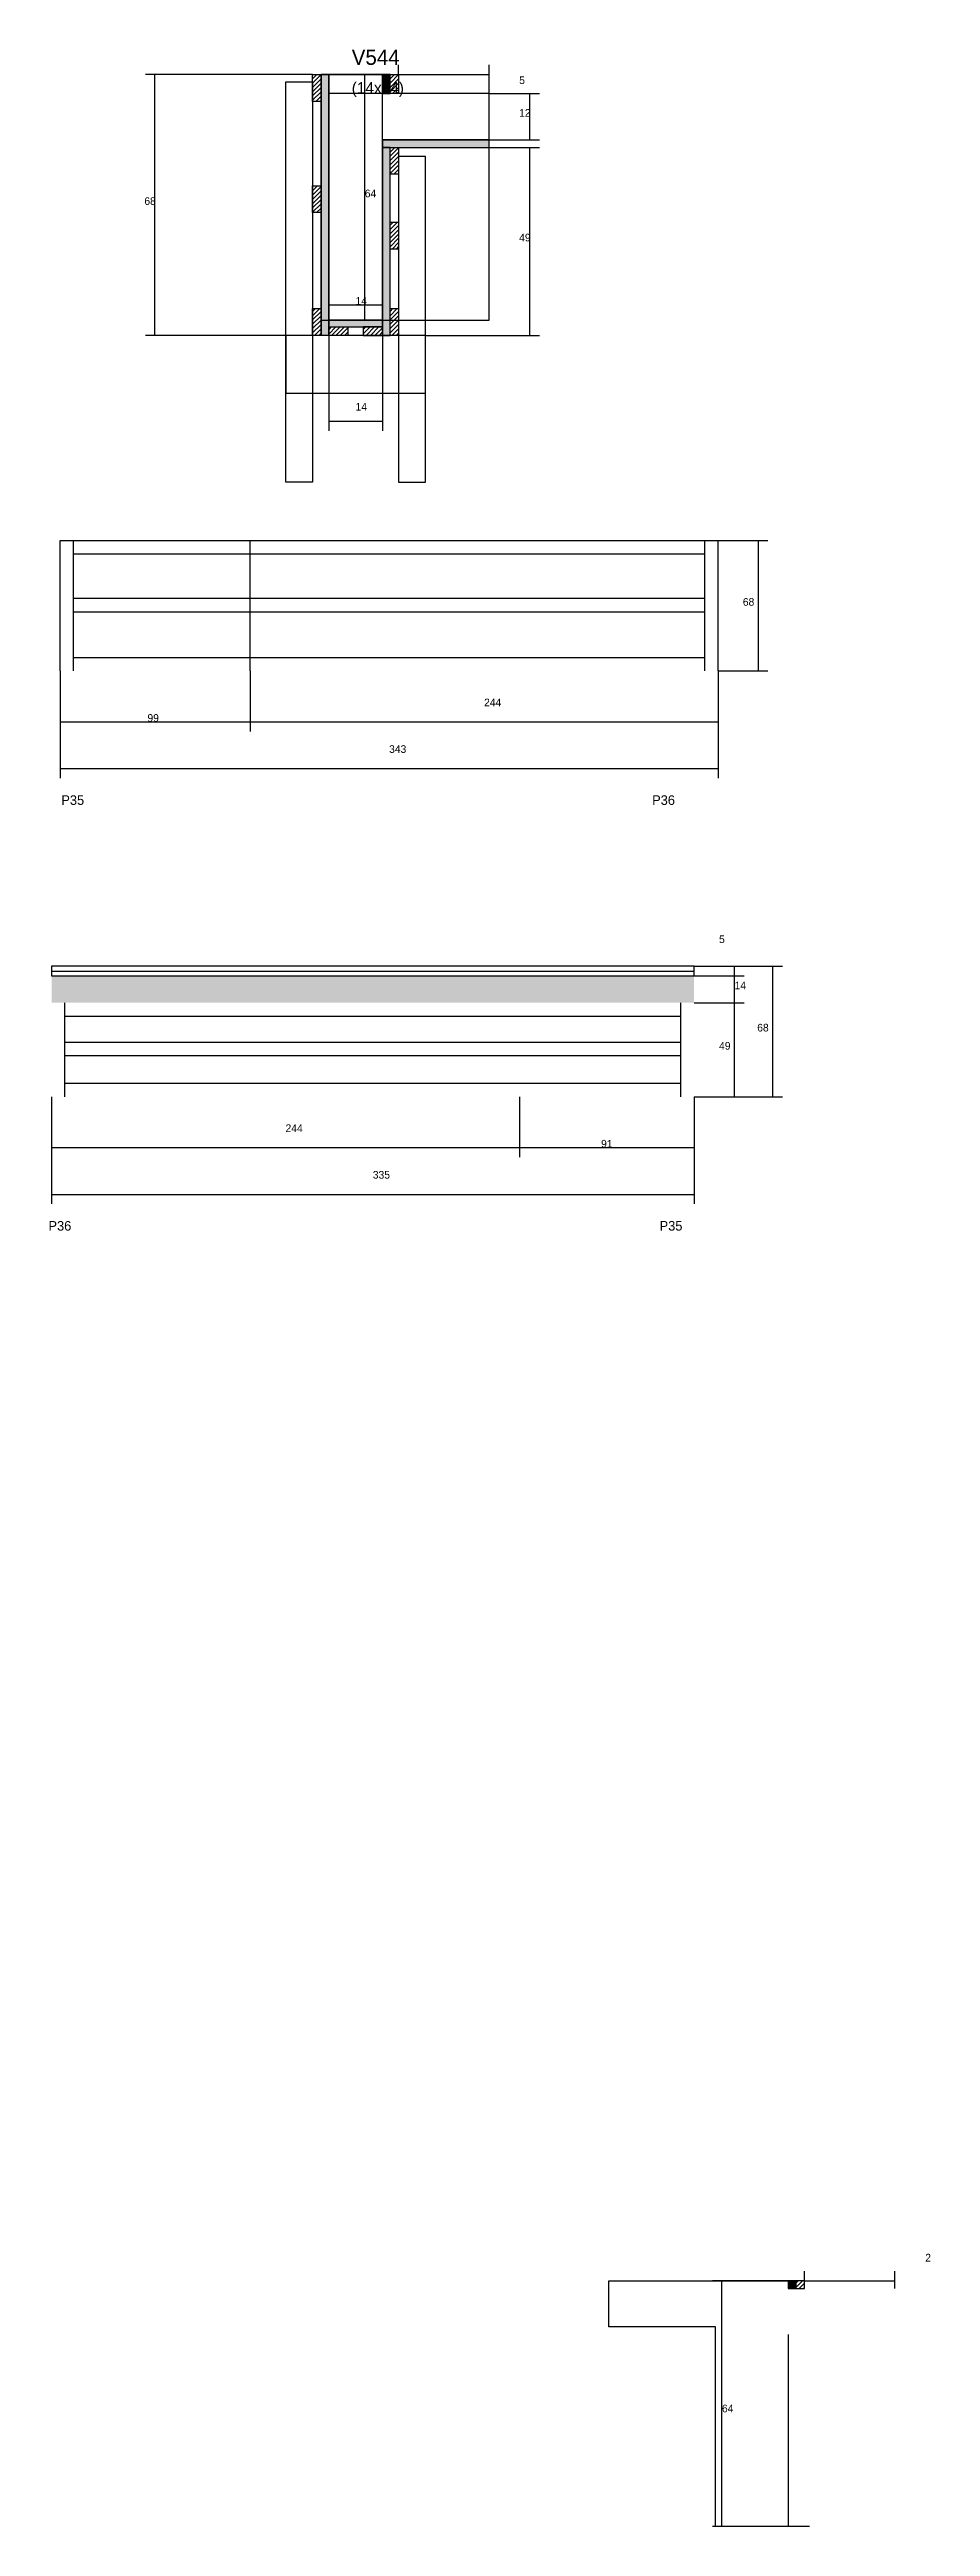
# Model space of a CAD drawing. Header units: metres. Extents: x 190 to 649, y -7984 to -6694.
import ezdxf

# ---------------------------------------------------------------- set-up
doc = ezdxf.new("R2010")
doc.units = ezdxf.units.M
for name, color, linetype in [('CONCRETO', 251, 'Continuous'), ('COTA', 241, 'Continuous'), ('Cota Seção (2x)', 4, 'Continuous'), ('Hachura', 253, 'Continuous'), ('Madeira', 126, 'Continuous'), ('NOMENCLATURA', 7, 'Continuous'), ('Painéis', 200, 'Continuous'), ('SARR_2.2x7', 40, 'Continuous'), ('SARR_3.5x7', 81, 'Continuous'), ('SARR_EDITAR', 141, 'Continuous'), ('Texto Seção', 7, 'Continuous')]:
    doc.layers.add(name, color=color, linetype=linetype)

msp = doc.modelspace()

# ---------------------------------------------------------------- hatches: boundary and pattern name
at = {"layer": 'COTA'}
h = msp.add_hatch(dxfattribs=at)
h.set_pattern_fill('AR-CONC', scale=0.03)
h.paths.add_polyline_path([(526.2, -7190.3), (526.2, -7176.3), (526.2, -7176.3), (191.2, -7176.3), (191.2, -7176.3), (191.2, -7190.3), (191.2, -7190.3), (526.2, -7190.3)])
at = {"layer": 'Hachura'}
h = msp.add_hatch(dxfattribs=at)
h.set_pattern_fill('ANSI31', scale=0.5)
h.paths.add_polyline_path([(327.3, -6706.5), (331.7, -6706.5), (331.7, -6706.5), (331.7, -6720.5), (331.7, -6720.5), (327.3, -6720.5), (327.3, -6720.5), (327.3, -6706.5)])
h = msp.add_hatch(color=8, dxfattribs=at)
h.dxf.hatch_style = 1
h.paths.add_polyline_path([(331.7, -6706.5), (335.7, -6706.5), (335.7, -6706.5), (335.7, -6842.5), (335.7, -6842.5), (331.7, -6842.5), (331.7, -6842.5), (331.7, -6706.5)])
h = msp.add_hatch(color=8, dxfattribs=at)
h.dxf.hatch_style = 1
h.paths.add_polyline_path([(367.7, -6716.5), (363.7, -6716.5), (363.7, -6716.5), (363.7, -6706.5), (363.7, -6706.5), (367.7, -6706.5), (367.7, -6706.5), (367.7, -6716.5)])
h = msp.add_hatch(dxfattribs=at)
h.set_pattern_fill('ANSI31', scale=0.5)
h.paths.add_polyline_path([(367.7, -6706.5), (372.1, -6706.5), (372.1, -6706.5), (372.1, -6716.5), (372.1, -6716.5), (367.7, -6716.5), (367.7, -6716.5), (367.7, -6706.5)])
h = msp.add_hatch(color=8, dxfattribs=at)
h.dxf.hatch_style = 1
h.paths.add_polyline_path([(419.3, -6744.5), (419.3, -6740.5), (419.3, -6740.5), (363.7, -6740.5), (363.7, -6740.5), (363.7, -6744.5), (363.7, -6744.5), (419.3, -6744.5)])
h = msp.add_hatch(color=8, dxfattribs=at)
h.dxf.hatch_style = 1
h.paths.add_polyline_path([(367.7, -6744.5), (363.7, -6744.5), (363.7, -6744.5), (363.7, -6842.5), (363.7, -6842.5), (367.7, -6842.5), (367.7, -6842.5), (367.7, -6744.5)])
h = msp.add_hatch(dxfattribs=at)
h.set_pattern_fill('ANSI31', scale=0.5)
h.paths.add_polyline_path([(367.7, -6744.5), (372.1, -6744.5), (372.1, -6744.5), (372.1, -6758.5), (372.1, -6758.5), (367.7, -6758.5), (367.7, -6758.5), (367.7, -6744.5)])
h = msp.add_hatch(dxfattribs=at)
h.set_pattern_fill('ANSI31', scale=0.5)
h.paths.add_polyline_path([(327.3, -6764.5), (331.7, -6764.5), (331.7, -6764.5), (331.7, -6778.5), (331.7, -6778.5), (327.3, -6778.5), (327.3, -6778.5), (327.3, -6764.5)])
h = msp.add_hatch(dxfattribs=at)
h.set_pattern_fill('ANSI31', scale=0.5)
h.paths.add_polyline_path([(367.7, -6783.5), (372.1, -6783.5), (372.1, -6783.5), (372.1, -6797.5), (372.1, -6797.5), (367.7, -6797.5), (367.7, -6797.5), (367.7, -6783.5)])
h = msp.add_hatch(dxfattribs=at)
h.set_pattern_fill('ANSI31', scale=0.5)
h.paths.add_polyline_path([(327.3, -6828.5), (331.7, -6828.5), (331.7, -6828.5), (331.7, -6842.5), (331.7, -6842.5), (327.3, -6842.5), (327.3, -6842.5), (327.3, -6828.5)])
h = msp.add_hatch(dxfattribs=at)
h.set_pattern_fill('ANSI31', scale=0.5)
h.paths.add_polyline_path([(367.7, -6828.5), (372.1, -6828.5), (372.1, -6828.5), (372.1, -6842.5), (372.1, -6842.5), (367.7, -6842.5), (367.7, -6842.5), (367.7, -6828.5)])
h = msp.add_hatch(color=8, dxfattribs=at)
h.dxf.hatch_style = 1
h.paths.add_polyline_path([(363.7, -6838.1), (363.7, -6834.5), (363.7, -6834.5), (335.7, -6834.5), (335.7, -6834.5), (335.7, -6838.1), (335.7, -6838.1), (363.7, -6838.1)])
h = msp.add_hatch(dxfattribs=at)
h.set_pattern_fill('ANSI31', scale=0.5)
h.paths.add_polyline_path([(335.7, -6842.5), (335.7, -6838.1), (335.7, -6838.1), (345.7, -6838.1), (345.7, -6838.1), (345.7, -6842.5), (345.7, -6842.5), (335.7, -6842.5)])
h = msp.add_hatch(dxfattribs=at)
h.set_pattern_fill('ANSI31', scale=0.5)
h.paths.add_polyline_path([(363.7, -6842.5), (363.7, -6838.1), (363.7, -6838.1), (353.7, -6838.1), (353.7, -6838.1), (353.7, -6842.5), (353.7, -6842.5), (363.7, -6842.5)])
h = msp.add_hatch(color=8, dxfattribs=at)
h.dxf.hatch_style = 1
h.paths.add_polyline_path([(575.3, -7860.5), (579.3, -7860.5), (579.3, -7860.5), (579.3, -7856.5), (579.3, -7856.5), (575.3, -7856.5), (575.3, -7856.5), (575.3, -7860.5)])
h = msp.add_hatch(dxfattribs=at)
h.set_pattern_fill('ANSI31', scale=0.5)
h.paths.add_polyline_path([(583.7, -7856.5), (579.3, -7856.5), (579.3, -7856.5), (579.3, -7860.5), (579.3, -7860.5), (583.7, -7860.5), (583.7, -7860.5), (583.7, -7856.5)])

# ---------------------------------------------------------------- linework, layer by layer
at = {"layer": 'CONCRETO'}
for points in [[(363.7, -6740.5), (363.7, -6742.5), (363.7, -6742.5), (363.7, -6834.5), (335.7, -6834.5), (335.7, -6706.5), (331.7, -6706.5), (331.7, -6706.5), (363.7, -6706.5), (363.7, -6716.5)], [(335.7, -6730.5), (335.7, -6730.5), (335.7, -6762.5), (335.7, -6762.5), (335.7, -6834.5), (363.7, -6834.5), (363.7, -6740.5), (419.3, -6740.5), (419.3, -6716.5), (363.7, -6716.5)], [(575.3, -7884.5), (575.3, -7886.5), (575.3, -7886.5), (575.3, -7984.5), (537.3, -7984.5), (537.3, -7880.5), (481.7, -7880.5), (481.7, -7856.5), (575.3, -7856.5), (575.3, -7860.5)]]:
    msp.add_lwpolyline(points, dxfattribs=at)
for points in [[(331.7, -6834.5), (363.7, -6834.5), (363.7, -6706.5), (331.7, -6706.5)], [(335.7, -6834.5), (419.3, -6834.5), (419.3, -6716.5), (335.7, -6716.5)]]:
    msp.add_lwpolyline(points, close=True, dxfattribs=at)
at = {"layer": 'COTA'}
for p, q in [((327.3, -6706.5), (240.1, -6706.5)), ((245.1, -6842.5), (245.1, -6706.5)), ((372.1, -6706.5), (372.1, -6701.5)), ((372.1, -6706.5), (419.3, -6706.5)), ((419.3, -6716.5), (419.3, -6701.5)), ((419.3, -6716.5), (445.5, -6716.5)), ((440.5, -6740.5), (440.5, -6716.5)), ((381.7, -6744.5), (445.5, -6744.5)), ((419.3, -6740.5), (445.5, -6740.5)), ((440.5, -6842.5), (440.5, -6744.5)), ((313.3, -6842.5), (240.1, -6842.5)), ((335.7, -6842.5), (335.7, -6892.2)), ((363.7, -6842.5), (363.7, -6892.2)), ((386.1, -6842.5), (445.5, -6842.5)), ((335.7, -6887.2), (363.7, -6887.2)), ((538.7, -6949.4), (564.7, -6949.4)), ((559.7, -7017.4), (559.7, -6949.4)), ((195.7, -7017.4), (195.7, -7048.9)), ((195.7, -7017.4), (195.7, -7073.3)), ((294.7, -7017.4), (294.7, -7048.9)), ((294.7, -7017.4), (294.7, -7048.9)), ((538.7, -7017.4), (538.7, -7048.9)), ((538.7, -7017.4), (538.7, -7073.3)), ((538.7, -7017.4), (564.7, -7017.4)), ((195.7, -7043.9), (294.7, -7043.9)), ((294.7, -7043.9), (538.7, -7043.9)), ((195.7, -7068.3), (538.7, -7068.3)), ((526.2, -7171.3), (572.2, -7171.3)), ((526.2, -7171.3), (552.3, -7171.3)), ((526.2, -7176.3), (552.3, -7176.3)), ((526.2, -7176.3), (552.3, -7176.3)), ((547.3, -7176.3), (547.3, -7171.3)), ((547.3, -7190.3), (547.3, -7176.3)), ((567.2, -7239.3), (567.2, -7171.3)), ((526.2, -7190.3), (552.3, -7190.3)), ((526.2, -7190.3), (552.3, -7190.3)), ((547.3, -7239.3), (547.3, -7190.3)), ((191.2, -7239.3), (191.2, -7270.8)), ((191.2, -7239.3), (191.2, -7295.2)), ((435.2, -7239.3), (435.2, -7270.8)), ((435.2, -7239.3), (435.2, -7270.8)), ((526.2, -7239.3), (526.2, -7270.8)), ((526.2, -7239.3), (526.2, -7295.2)), ((526.2, -7239.3), (552.3, -7239.3)), ((526.2, -7239.3), (572.2, -7239.3)), ((191.2, -7265.8), (435.2, -7265.8)), ((435.2, -7265.8), (526.2, -7265.8)), ((191.2, -7290.2), (526.2, -7290.2)), ((583.7, -7856.5), (583.7, -7851.5)), ((583.7, -7856.5), (630.9, -7856.5)), ((630.9, -7860.5), (630.9, -7851.5))]:
    msp.add_line(p, q, dxfattribs=at)
at = {"layer": 'Cota Seção (2x)'}
for p, q in [((335.7, -6706.5), (359.5, -6706.5)), ((354.5, -6834.5), (354.5, -6706.5)), ((335.7, -6842.5), (335.7, -6821.5)), ((335.7, -6826.5), (363.7, -6826.5)), ((363.7, -6842.5), (363.7, -6821.5)), ((335.7, -6834.5), (359.5, -6834.5)), ((575.3, -7856.5), (535.7, -7856.5)), ((540.7, -7984.5), (540.7, -7856.5)), ((586.3, -7984.5), (535.7, -7984.5))]:
    msp.add_line(p, q, dxfattribs=at)
at = {"layer": 'Madeira'}
for points in [[(327.3, -6706.5), (331.7, -6706.5), (331.7, -6720.5), (327.3, -6720.5)], [(367.7, -6706.5), (372.1, -6706.5), (372.1, -6716.5), (367.7, -6716.5)], [(367.7, -6744.5), (372.1, -6744.5), (372.1, -6758.5), (367.7, -6758.5)], [(327.3, -6764.5), (331.7, -6764.5), (331.7, -6778.5), (327.3, -6778.5)], [(367.7, -6783.5), (372.1, -6783.5), (372.1, -6797.5), (367.7, -6797.5)], [(327.3, -6828.5), (331.7, -6828.5), (331.7, -6842.5), (327.3, -6842.5)], [(367.7, -6828.5), (372.1, -6828.5), (372.1, -6842.5), (367.7, -6842.5)], [(335.7, -6842.5), (335.7, -6838.1), (345.7, -6838.1), (345.7, -6842.5)], [(363.7, -6842.5), (363.7, -6838.1), (353.7, -6838.1), (353.7, -6842.5)], [(583.7, -7856.5), (579.3, -7856.5), (579.3, -7860.5), (583.7, -7860.5)]]:
    msp.add_lwpolyline(points, close=True, dxfattribs=at)
at = {"layer": 'Painéis'}
for p, q in [((335.7, -6842.5), (335.7, -6706.5)), ((363.7, -6740.5), (419.3, -6740.5)), ((363.7, -6744.5), (363.7, -6740.5)), ((363.7, -6842.5), (363.7, -6744.5)), ((419.3, -6744.5), (419.3, -6740.5)), ((335.7, -6834.5), (363.7, -6834.5)), ((335.7, -6838.1), (335.7, -6834.5)), ((363.7, -6838.1), (363.7, -6834.5)), ((195.7, -6949.4), (538.7, -6949.4)), ((195.7, -7017.4), (195.7, -6949.4)), ((294.7, -7017.4), (294.7, -6949.4)), ((538.7, -7017.4), (538.7, -6949.4))]:
    msp.add_line(p, q, dxfattribs=at)
for points in [[(331.7, -6706.5), (335.7, -6706.5), (335.7, -6842.5), (331.7, -6842.5)], [(367.7, -6706.5), (363.7, -6706.5), (363.7, -6716.5), (367.7, -6716.5)], [(419.3, -6744.5), (419.3, -6740.5), (363.7, -6740.5), (363.7, -6744.5)], [(367.7, -6744.5), (363.7, -6744.5), (363.7, -6842.5), (367.7, -6842.5)], [(363.7, -6838.1), (363.7, -6834.5), (335.7, -6834.5), (335.7, -6838.1)], [(526.2, -7171.3), (191.2, -7171.3), (191.2, -7176.3), (526.2, -7176.3)], [(579.3, -7856.5), (575.3, -7856.5), (575.3, -7860.5), (579.3, -7860.5)]]:
    msp.add_lwpolyline(points, close=True, dxfattribs=at)
at = {"layer": 'SARR_2.2x7'}
for p, q in [((202.7, -7017.4), (202.7, -6949.4)), ((202.7, -6956.4), (294.7, -6956.4)), ((294.7, -6956.4), (531.7, -6956.4)), ((531.7, -7017.4), (531.7, -6949.4)), ((202.7, -6979.5), (294.7, -6979.5)), ((294.7, -6979.5), (531.7, -6979.5)), ((202.7, -6986.5), (294.7, -6986.5)), ((294.7, -6986.5), (531.7, -6986.5)), ((202.7, -7010.4), (294.7, -7010.4)), ((294.7, -7010.4), (531.7, -7010.4)), ((198.2, -7239.3), (198.2, -7190.3)), ((519.2, -7239.3), (519.2, -7190.3)), ((198.2, -7197.3), (435.2, -7197.3)), ((435.2, -7197.3), (519.2, -7197.3)), ((198.2, -7210.8), (435.2, -7210.8)), ((435.2, -7210.8), (519.2, -7210.8)), ((198.2, -7217.8), (435.2, -7217.8)), ((435.2, -7217.8), (519.2, -7217.8)), ((198.2, -7232.3), (435.2, -7232.3)), ((435.2, -7232.3), (519.2, -7232.3))]:
    msp.add_line(p, q, dxfattribs=at)
at = {"layer": 'SARR_3.5x7'}
for points in [[(313.3, -6710.4), (327.3, -6710.4), (327.3, -6919), (313.3, -6919)], [(386.1, -6749.3), (372.1, -6749.3), (372.1, -6919), (386.1, -6919)], [(386.1, -6842.5), (313.3, -6842.5), (313.3, -6872.6), (386.1, -6872.6)]]:
    msp.add_lwpolyline(points, close=True, dxfattribs=at)
at = {"layer": 'SARR_EDITAR'}
for p, q in [((191.2, -7173.8), (435.2, -7173.8)), ((435.2, -7173.8), (526.2, -7173.8))]:
    msp.add_line(p, q, dxfattribs=at)

# ---------------------------------------------------------------- texts
at = {"layer": 'COTA'}
for s, p in [('5', (435, -6711.5)), ('12', (435, -6728.5)), ('68', (239.6, -6774.5)), ('49', (435, -6793.5)), ('14', (349.7, -6881.7)), ('68', (551.6, -6983.4)), ('244', (416.7, -7035.8)), ('99', (241.2, -7043.9)), ('343', (367.2, -7060.1)), ('5', (539.2, -7159.2)), ('14', (547.3, -7183.3)), ('68', (559.1, -7205.3)), ('49', (539.2, -7214.8)), ('244', (313.2, -7257.7)), ('91', (477.7, -7265.8)), ('335', (358.7, -7282)), ('2', (646.7, -7846.4))]:
    msp.add_text(s, height=4, dxfattribs=at).set_placement(p)
at = {"layer": 'Cota Seção (2x)'}
for s, p in [('64', (354.5, -6770.5)), ('14', (349.7, -6826.5)), ('64', (540.7, -7925))]:
    msp.add_text(s, height=4, dxfattribs=at).set_placement(p)
at = {"layer": 'NOMENCLATURA'}
for s, p in [('P35', (196.3, -7087.2)), ('P36', (504.3, -7087.2)), ('P36', (189.6, -7309.1)), ('P35', (508.2, -7309.1))]:
    msp.add_text(s, height=5, dxfattribs=at).set_placement(p)
at = {"layer": 'Texto Seção'}
for s, height, p in [('V544', 8, (347.7, -6701.5)), ('(14x64)', 6, (347.7, -6716.5))]:
    msp.add_text(s, height=height, dxfattribs=at).set_placement(p)

doc.saveas('drawing.dxf')
